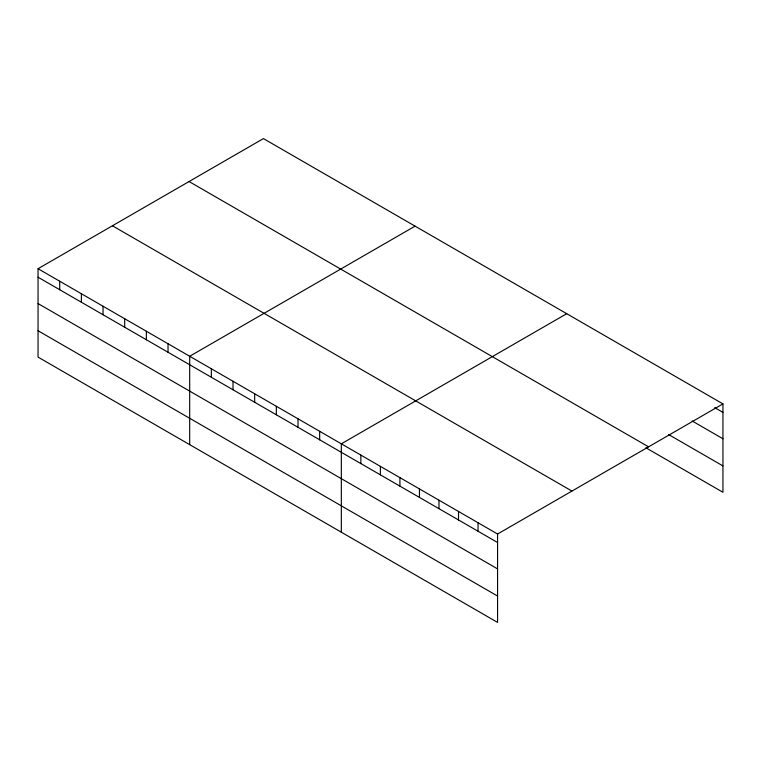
<?xml version="1.0" encoding="UTF-8"?>
<svg xmlns="http://www.w3.org/2000/svg" width="761" height="761" viewBox="0 0 761 761"><rect width="100%" height="100%" fill="white"/><g stroke="black" fill="none" stroke-linecap="round" stroke-linejoin="round"><path stroke-width="1.14" d="M497.57 568.876L497.57 534.022L38.05 268.719L38.05 357.109L497.57 622.403L497.57 568.876L38.05 303.572M645.861 447.772L722.95 492.281L722.95 403.891L263.43 138.597L38.05 268.719M415.078 226.141L189.689 356.272L189.689 444.652M566.717 313.694L341.328 443.815L341.328 532.205M497.57 534.022L722.95 403.891M714.731 407.639L722.95 412.386M692.11 420.947L722.95 438.755M668.472 434.464L722.95 465.913M189.061 181.537L648.572 446.84M112.428 225.779L571.939 491.073M38.05 277.213L497.57 542.507M38.05 330.74L497.57 596.044M478.041 522.74L478.041 531.235M458.512 511.468L458.512 519.963M438.983 500.196L438.983 508.681M419.454 488.914L419.454 497.409M399.915 477.642L399.915 486.136M380.386 466.369L380.386 474.854M360.857 455.088L360.857 463.582M319.668 431.306L319.668 439.801M298.008 418.807L298.008 427.292M276.338 406.298L276.338 414.783M254.678 393.789L254.678 402.284M233.018 381.28L233.018 389.775M211.358 368.771L211.358 377.266M168.029 343.763L168.029 352.248M146.369 331.254L146.369 339.748M124.699 318.745L124.699 327.24M103.039 306.236L103.039 314.731M81.379 293.736L81.379 302.222M59.71 281.228L59.71 289.713"/></g></svg>
